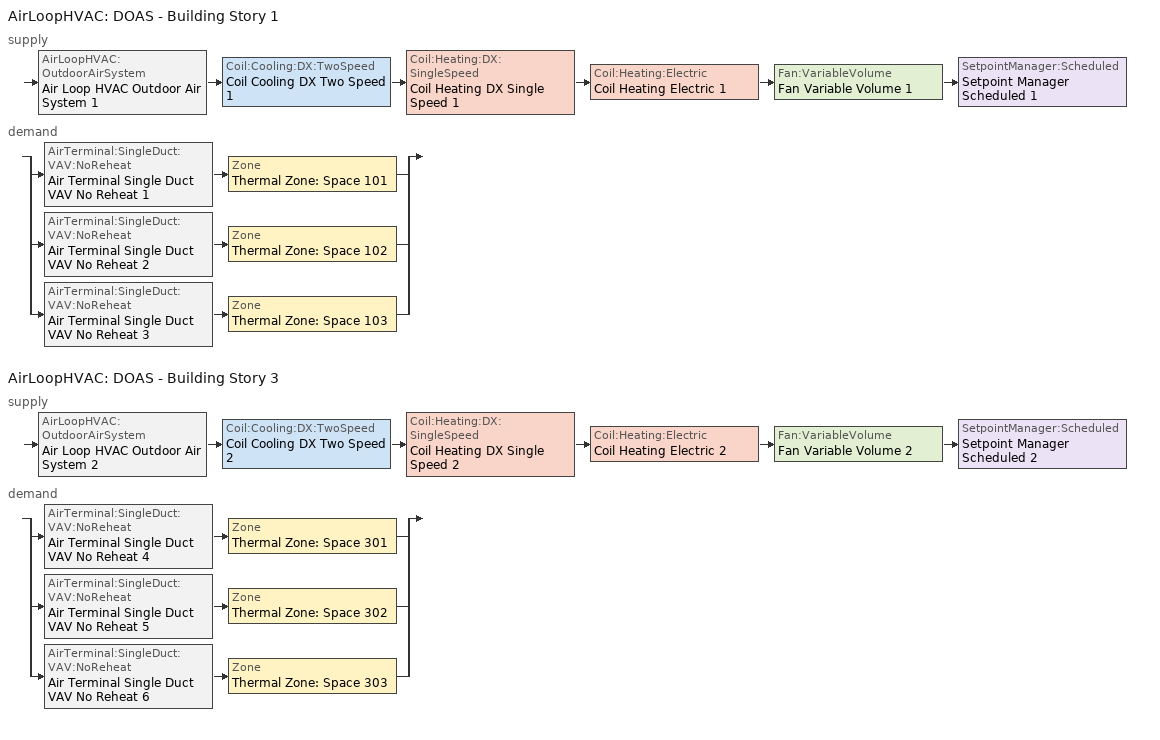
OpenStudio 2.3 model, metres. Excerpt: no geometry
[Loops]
AirLoopHVAC 'DOAS - Building Story 1'
 supply: AirLoopHVAC:OutdoorAirSystem 'Air Loop HVAC Outdoor Air System 1' > Coil:Cooling:DX:TwoSpeed 'Coil Cooling DX Two Speed 1' > Coil:Heating:DX:SingleSpeed 'Coil Heating DX Single Speed 1' > Coil:Heating:Electric 'Coil Heating Electric 1' > Fan:VariableVolume 'Fan Variable Volume 1' > SetpointManager:Scheduled 'Setpoint Manager Scheduled 1'
 demand: split
  | AirTerminal:SingleDuct:VAV:NoReheat 'Air Terminal Single Duct VAV No Reheat 1' > Zone 'Thermal Zone: Space 101'
  | AirTerminal:SingleDuct:VAV:NoReheat 'Air Terminal Single Duct VAV No Reheat 2' > Zone 'Thermal Zone: Space 102'
  | AirTerminal:SingleDuct:VAV:NoReheat 'Air Terminal Single Duct VAV No Reheat 3' > Zone 'Thermal Zone: Space 103'
AirLoopHVAC 'DOAS - Building Story 3'
 supply: AirLoopHVAC:OutdoorAirSystem 'Air Loop HVAC Outdoor Air System 2' > Coil:Cooling:DX:TwoSpeed 'Coil Cooling DX Two Speed 2' > Coil:Heating:DX:SingleSpeed 'Coil Heating DX Single Speed 2' > Coil:Heating:Electric 'Coil Heating Electric 2' > Fan:VariableVolume 'Fan Variable Volume 2' > SetpointManager:Scheduled 'Setpoint Manager Scheduled 2'
 demand: split
  | AirTerminal:SingleDuct:VAV:NoReheat 'Air Terminal Single Duct VAV No Reheat 4' > Zone 'Thermal Zone: Space 301'
  | AirTerminal:SingleDuct:VAV:NoReheat 'Air Terminal Single Duct VAV No Reheat 5' > Zone 'Thermal Zone: Space 302'
  | AirTerminal:SingleDuct:VAV:NoReheat 'Air Terminal Single Duct VAV No Reheat 6' > Zone 'Thermal Zone: Space 303'
[SizingPeriod:DesignDay] Barometric Pressure {Pa}=98934; Sky Clearness=0; Rain Indicator=0; Snow Indicator=0; Day of Month=21; Daylight Saving Time Indicator=0; Dry-Bulb Temperature Range Modifier Type=DefaultMultipliers
Name | Maximum Dry-Bulb Temperature {C} | Daily Dry-Bulb Temperature Range {deltaC} | Humidity Indicating Conditions at Maximum Dry-Bulb | Wind Speed {m/s} | Wind Direction {deg} | Month | Day Type | Humidity Indicating Type | Solar Model Indicator | ASHRAE Taub | ASHRAE Taud
Chicago Ohare Intl Ap Ann Clg .4% Condns DB=>MWB | 33.3 | 10.5 | 23.7 | 5.2 | 230 | 7 | SummerDesignDay | Wetbulb | ASHRAETau | 0.455 | 2.05
Chicago Ohare Intl Ap Ann Hum_n 99.6% Condns DP=>MCDB | -19.2 | 0 | -25.7 | 4.9 | 270 | 1 | WinterDesignDay | Dewpoint | ASHRAEClearSky
Chicago Ohare Intl Ap Ann Htg Wind 99.6% Condns WS=>MCDB | -3.5 | 0 | -3.5 | 12.4 | 270 | 1 | WinterDesignDay | Wetbulb | ASHRAEClearSky
[Sizing:Zone] Zone Cooling Design Supply Air Temperature Input Method=SupplyAirTemperature; Zone Cooling Design Supply Air Temperature {C}=14; Zone Cooling Design Supply Air Temperature Difference {deltaC}=11.11; Zone Heating Design Supply Air Temperature Input Method=SupplyAirTemperature; Zone Heating Design Supply Air Temperature {C}=40; Zone Heating Design Supply Air Temperature Difference {deltaC}=11.11; Zone Cooling Design Supply Air Humidity Ratio {kg-H2O/kg-air}=0.0085; Zone Heating Design Supply Air Humidity Ratio {kg-H2O/kg-air}=0.008; Cooling Design Air Flow Method=DesignDay; Heating Design Air Flow Method=DesignDay; Account for Dedicated Outdoor Air System=No; Dedicated Outdoor Air System Control Strategy=NeutralSupplyAir; Dedicated Outdoor Air Low Setpoint Temperature for Design {C}=Autosize; Dedicated Outdoor Air High Setpoint Temperature for Design {C}=Autosize
Thermal Zone: Space 103; Thermal Zone: Space 301; Thermal Zone: Space 101; Thermal Zone: Space 102; Thermal Zone: Space 302; Thermal Zone: Space 303
[Zone equipment]
Thermal Zone: Space 103: Air Terminal Single Duct VAV No Reheat 3, LG Electronics USA ARNU183S5L2 3
Thermal Zone: Space 301: Air Terminal Single Duct VAV No Reheat 4, LG Electronics USA ARNU183S5L2 4
Thermal Zone: Space 101: Air Terminal Single Duct VAV No Reheat 1, LG Electronics USA ARNU183S5L2 1
Thermal Zone: Space 102: Air Terminal Single Duct VAV No Reheat 2, LG Electronics USA ARNU183S5L2 2
Thermal Zone: Space 302: Air Terminal Single Duct VAV No Reheat 5, LG Electronics USA ARNU183S5L2 5
Thermal Zone: Space 303: Air Terminal Single Duct VAV No Reheat 6, LG Electronics USA ARNU183S5L2 6
[AirLoopHVAC] Availability Schedule=New K-12 Ventilation Schedule; Design Supply Air Flow Rate {m3/s}=AutoSize
DOAS - Building Story 1; DOAS - Building Story 3
[Sizing:System] Type of Load to Size On=VentilationRequirement; Design Outdoor Air Flow Rate {m3/s}=Autosize; Minimum System Air Flow Ratio=0.3; Preheat Design Temperature {C}=7; Preheat Design Humidity Ratio {kg-H2O/kg-Air}=0.008; Precool Design Temperature {C}=12.8; Precool Design Humidity Ratio {kg-H2O/kg-Air}=0.008; Central Cooling Design Supply Air Temperature {C}=12.8; Central Heating Design Supply Air Temperature {C}=40; Sizing Option=NonCoincident; 100% Outdoor Air in Cooling=Yes; 100% Outdoor Air in Heating=Yes; Central Cooling Design Supply Air Humidity Ratio {kg-H2O/kg-Air}=0.0085; Central Heating Design Supply Air Humidity Ratio {kg-H2O/kg-Air}=0.008; Cooling Design Air Flow Method=DesignDay; Cooling Design Air Flow Rate {m3/s}=0; Heating Design Air Flow Method=DesignDay; Heating Design Air Flow Rate {m3/s}=0; System Outdoor Air Method=VentilationRateProcedure; Zone Maximum Outdoor Air Fraction=1; Cooling Supply Air Flow Rate Per Floor Area {m3/s-m2}=0.00996765; Cooling Fraction of Autosized Cooling Supply Air Flow Rate=1; Cooling Supply Air Flow Rate Per Unit Cooling Capacity {m3/s-W}=3.94755e-05; Heating Supply Air Flow Rate Per Floor Area {m3/s-m2}=0.00996765; Heating Fraction of Autosized Heating Supply Air Flow Rate=1; Heating Fraction of Autosized Cooling Supply Air Flow Rate=1; Heating Supply Air Flow Rate Per Unit Heating Capacity {m3/s-W}=3.15882e-05; Cooling Design Capacity Method=CoolingDesignCapacity; Cooling Design Capacity {W}=autosize; Cooling Design Capacity Per Floor Area {W/m2}=234.7; Fraction of Autosized Cooling Design Capacity=1; Heating Design Capacity Method=HeatingDesignCapacity; Heating Design Capacity {W}=autosize; Heating Design Capacity Per Floor Area {W/m2}=157; Fraction of Autosized Heating Design Capacity=1; Central Cooling Capacity Control Method=OnOff
DOAS - Building Story 1; DOAS - Building Story 3
[Fan:VariableVolume] Availability Schedule=Always On Discrete; Fan Efficiency=0.6; Pressure Rise {Pa}=1120; Maximum Flow Rate {m3/s}=Autosize; Fan Power Minimum Flow Rate Input Method=FixedFlowRate; Fan Power Minimum Flow Fraction=0.6; Fan Power Minimum Air Flow Rate {m3/s}=0; Motor Efficiency=0.85; Motor In Airstream Fraction=1; Fan Power Coefficient 1=0.0407599; Fan Power Coefficient 2=0.088045; Fan Power Coefficient 3=-0.0729261; Fan Power Coefficient 4=0.94374; Fan Power Coefficient 5=0
Fan Variable Volume 1; Fan Variable Volume 2
[Coil:Heating:Electric] Availability Schedule=Always On Discrete
Coil Heating Electric 1; Coil Heating Electric 2
[Coil:Heating:DX:SingleSpeed] Availability Schedule=Always On Discrete; Rated Total Heating Capacity {W}=Autosize; Rated COP {W/W}=5; Rated Air Flow Rate {m3/s}=Autosize; Rated Supply Fan Power Per Volume Flow Rate {W/(m3/s)}=773.3; Defrost Strategy=Resistive; Defrost Control=Timed; Defrost Time Period Fraction=0.166667; Resistive Defrost Heater Capacity {W}=2000
Name | Total Heating Capacity Function of Temperature Curve | Total Heating Capacity Function of Flow Fraction Curve | Energy Input Ratio Function of Temperature Curve | Energy Input Ratio Function of Flow Fraction Curve | Part Load Fraction Correlation Curve
Coil Heating DX Single Speed 1 | Curve Cubic 1 | Curve Cubic 2 | Curve Cubic 3 | Curve Quadratic 1 | Curve Quadratic 2
Coil Heating DX Single Speed 2 | Curve Cubic 4 | Curve Cubic 5 | Curve Cubic 6 | Curve Quadratic 6 | Curve Quadratic 7
[Coil:Cooling:DX:TwoSpeed] Availability Schedule=Always On Discrete; Rated High Speed Total Cooling Capacity {W}=Autosize; Rated High Speed Sensible Heat Ratio=Autosize; Rated High Speed COP {W/W}=2.93083; Rated High Speed Air Flow Rate {m3/s}=Autosize; Rated Low Speed Total Cooling Capacity {W}=Autosize; Rated Low Speed Sensible Heat Ratio=Autosize; Rated Low Speed COP {W/W}=2.93083; Condenser Type=AirCooled; High Speed Evaporative Condenser Effectiveness=0; High Speed Evaporative Condenser Air Flow Rate {m3/s}=Autosize; High Speed Evaporative Condenser Pump Rated Power Consumption {W}=Autosize; Low Speed Evaporative Condenser Effectiveness=0; Low Speed Evaporative Condenser Air Flow Rate {m3/s}=Autosize; Low Speed Evaporative Condenser Pump Rated Power Consumption {W}=Autosize; Basin Heater Capacity {W/K}=0; Basin Heater Setpoint Temperature {C}=10
Name | Total Cooling Capacity Function of Temperature Curve | Total Cooling Capacity Function of Flow Fraction Curve | Energy Input Ratio Function of Temperature Curve | Energy Input Ratio Function of Flow Fraction Curve | Part Load Fraction Correlation Curve | Low Speed Total Cooling Capacity Function of Temperature Curve | Low Speed Energy Input Ratio Function of Temperature Curve
Coil Cooling DX Two Speed 1 | Curve Biquadratic 1 | Curve Quadratic 3 | Curve Biquadratic 2 | Curve Quadratic 4 | Curve Quadratic 5 | Curve Biquadratic 1 | Curve Biquadratic 2
Coil Cooling DX Two Speed 2 | Curve Biquadratic 3 | Curve Quadratic 8 | Curve Biquadratic 4 | Curve Quadratic 9 | Curve Quadratic 10 | Curve Biquadratic 3 | Curve Biquadratic 4
[Controller:OutdoorAir] Minimum Outdoor Air Flow Rate {m3/s}=autosize; Maximum Outdoor Air Flow Rate {m3/s}=autosize; Economizer Control Type=NoEconomizer; Economizer Control Action Type=ModulateFlow; Economizer Maximum Limit Dry-Bulb Temperature {C}=28; Economizer Maximum Limit Enthalpy {J/kg}=64000; Economizer Minimum Limit Dry-Bulb Temperature {C}=-100; Lockout Type=NoLockout; Minimum Limit Type=FixedMinimum; Minimum Fraction of Outdoor Air Schedule=Always On Discrete; Maximum Fraction of Outdoor Air Schedule=Always On Discrete; High Humidity Control=No; Heat Recovery Bypass Control Type=BypassWhenOAFlowGreaterThanMinimum
Name | Controller Mechanical Ventilation
Controller Outdoor Air 1 | Controller Mechanical Ventilation 1
Controller Outdoor Air 2 | Controller Mechanical Ventilation 2
[Controller:MechanicalVentilation] Availability Schedule=Always On Discrete; Demand Controlled Ventilation=Yes; System Outdoor Air Method=ZoneSum
Controller Mechanical Ventilation 1; Controller Mechanical Ventilation 2
[AirLoopHVAC:OutdoorAirSystem]
Name | Controller
Air Loop HVAC Outdoor Air System 1 | Controller Outdoor Air 1
Air Loop HVAC Outdoor Air System 2 | Controller Outdoor Air 2
[SetpointManager:Scheduled] Control Variable=Temperature; Schedule=DOAS Temperature Setpoint Schedule
Setpoint Manager Scheduled 1; Setpoint Manager Scheduled 2
[AirTerminal:SingleDuct:VAV:NoReheat] Availability Schedule=Always On Discrete; Maximum Air Flow Rate {m3/s}=autosize; Zone Minimum Air Flow Input Method=Constant; Constant Minimum Air Flow Fraction=0; Control For Outdoor Air=Yes
Air Terminal Single Duct VAV No Reheat 1; Air Terminal Single Duct VAV No Reheat 2; Air Terminal Single Duct VAV No Reheat 3; Air Terminal Single Duct VAV No Reheat 4; Air Terminal Single Duct VAV No Reheat 5; Air Terminal Single Duct VAV No Reheat 6
[ZoneHVAC:TerminalUnit:VariableRefrigerantFlow] Terminal Unit Availability schedule=Always On Discrete 1; Supply Air Flow Rate During Cooling Operation {m3/s}=autosize; Supply Air Flow Rate When No Cooling is Needed {m3/s}=autosize; Supply Air Flow Rate During Heating Operation {m3/s}=autosize; Supply Air Flow Rate When No Heating is Needed {m3/s}=autosize; Outdoor Air Flow Rate During Cooling Operation {m3/s}=0; Outdoor Air Flow Rate During Heating Operation {m3/s}=0; Outdoor Air Flow Rate When No Cooling or Heating is Needed {m3/s}=0; Supply Air Fan Operating Mode Schedule=Always Off Discrete; Zone Terminal Unit On Parasitic Electric Energy Use {W}=30; Zone Terminal Unit Off Parasitic Electric Energy Use {W}=20; Rated Total Heating Capacity Sizing Ratio {W/W}=1
Name | Supply Air Fan | Cooling Coil | Heating Coil
LG Electronics USA ARNU183S5L2 1 | Zone HVAC Terminal Unit Variable Refrigerant Flow 1 Fan 1 | Zone HVAC Terminal Unit Variable Refrigerant Flow 1 Cooling Coil 1 | Zone HVAC Terminal Unit Variable Refrigerant Flow 1 Heating Coil 1
LG Electronics USA ARNU183S5L2 2 | Zone HVAC Terminal Unit Variable Refrigerant Flow 1 Fan 2 | Zone HVAC Terminal Unit Variable Refrigerant Flow 1 Cooling Coil 2 | Zone HVAC Terminal Unit Variable Refrigerant Flow 1 Heating Coil 2
LG Electronics USA ARNU183S5L2 3 | Zone HVAC Terminal Unit Variable Refrigerant Flow 1 Fan 3 | Zone HVAC Terminal Unit Variable Refrigerant Flow 1 Cooling Coil 3 | Zone HVAC Terminal Unit Variable Refrigerant Flow 1 Heating Coil 3
LG Electronics USA ARNU183S5L2 4 | Zone HVAC Terminal Unit Variable Refrigerant Flow 1 Fan 4 | Zone HVAC Terminal Unit Variable Refrigerant Flow 1 Cooling Coil 4 | Zone HVAC Terminal Unit Variable Refrigerant Flow 1 Heating Coil 4
LG Electronics USA ARNU183S5L2 5 | Zone HVAC Terminal Unit Variable Refrigerant Flow 1 Fan 5 | Zone HVAC Terminal Unit Variable Refrigerant Flow 1 Cooling Coil 5 | Zone HVAC Terminal Unit Variable Refrigerant Flow 1 Heating Coil 5
LG Electronics USA ARNU183S5L2 6 | Zone HVAC Terminal Unit Variable Refrigerant Flow 1 Fan 6 | Zone HVAC Terminal Unit Variable Refrigerant Flow 1 Cooling Coil 6 | Zone HVAC Terminal Unit Variable Refrigerant Flow 1 Heating Coil 6
[Fan:OnOff] Availability Schedule=Always On Discrete 1; Fan Efficiency=0.6; Pressure Rise {Pa}=299; Maximum Flow Rate {m3/s}=autosize; Motor Efficiency=0.85; Motor In Airstream Fraction=1; Fan Power Ratio Function of Speed Ratio Curve=Fan On Off Power Curve; Fan Efficiency Ratio Function of Speed Ratio Curve=Fan On Off Efficiency Curve
Zone HVAC Terminal Unit Variable Refrigerant Flow 1 Fan 1; Zone HVAC Terminal Unit Variable Refrigerant Flow 1 Fan 2; Zone HVAC Terminal Unit Variable Refrigerant Flow 1 Fan 3; Zone HVAC Terminal Unit Variable Refrigerant Flow 1 Fan 4; Zone HVAC Terminal Unit Variable Refrigerant Flow 1 Fan 5; Zone HVAC Terminal Unit Variable Refrigerant Flow 1 Fan 6
[Coil:Cooling:DX:VariableRefrigerantFlow] Availability Schedule=Always On Discrete 1; Rated Total Cooling Capacity {W}=autosize; Rated Sensible Heat Ratio=autosize; Rated Air Flow Rate {m3/s}=autosize; Cooling Capacity Ratio Modifier Function of Temperature Curve=Table Multi Variable Lookup 2; Cooling Capacity Modifier Curve Function of Flow Fraction=VRFACCoolCapFFF
Zone HVAC Terminal Unit Variable Refrigerant Flow 1 Cooling Coil 1; Zone HVAC Terminal Unit Variable Refrigerant Flow 1 Cooling Coil 2; Zone HVAC Terminal Unit Variable Refrigerant Flow 1 Cooling Coil 3; Zone HVAC Terminal Unit Variable Refrigerant Flow 1 Cooling Coil 4; Zone HVAC Terminal Unit Variable Refrigerant Flow 1 Cooling Coil 5; Zone HVAC Terminal Unit Variable Refrigerant Flow 1 Cooling Coil 6
[Coil:Heating:DX:VariableRefrigerantFlow] Availability Schedule=Always On Discrete 1; Rated Total Heating Capacity {W}=autosize; Rated Air Flow Rate {m3/s}=autosize; Heating Capacity Ratio Modifier Function of Temperature Curve=Table Multi Variable Lookup 1; Heating Capacity Modifier Function of Flow Fraction Curve=Coil Heating DX Variable Refrigerant Flow 1 VRFACCoolCapFFF
Zone HVAC Terminal Unit Variable Refrigerant Flow 1 Heating Coil 1; Zone HVAC Terminal Unit Variable Refrigerant Flow 1 Heating Coil 2; Zone HVAC Terminal Unit Variable Refrigerant Flow 1 Heating Coil 3; Zone HVAC Terminal Unit Variable Refrigerant Flow 1 Heating Coil 4; Zone HVAC Terminal Unit Variable Refrigerant Flow 1 Heating Coil 5; Zone HVAC Terminal Unit Variable Refrigerant Flow 1 Heating Coil 6
[Schedule:Constant]
Name | Value
Always On Discrete; Always On Discrete 1 | 1
Always Off Discrete | 0
[Schedule:Ruleset]
Name | Default Day Schedule | Summer Design Day Schedule | Winter Design Day Schedule
New K-12 Ventilation Schedule | New K-12 Ventilation Schedule Weekday | New K-12 Ventilation Schedule Summer Design Day | New K-12 Ventilation Schedule Winter Design Day
DOAS Temperature Setpoint Schedule | DOAS Temperature Setpoint Schedule All Days
[Schedule:Day]
New K-12 Ventilation Schedule Weekday: 6, 0, 0, 18, 0, 1, 24, 0, 0
New K-12 Ventilation Schedule Winter Design Day; New K-12 Ventilation Schedule Summer Design Day: 24, 0, 1
New K-12 Ventilation Schedule Weekend: 24, 0, 0
New K-12 Ventilation Schedule Summer Weekday: 8, 0, 0, 13, 0, 1, 24, 0, 0
DOAS Temperature Setpoint Schedule All Days: 24, 0, 21.111
[Schedule:Rule] Schedule Ruleset=New K-12 Ventilation Schedule; Date Specification Type=DateRange; Start Day=1; End Day=31
Name | Rule Order | Day Schedule | Apply Sunday | Apply Saturday | Start Month | End Month | Apply Monday | Apply Tuesday | Apply Wednesday | Apply Thursday | Apply Friday
New K-12 Ventilation Schedule Weekend Rule | 1 | New K-12 Ventilation Schedule Weekend | Yes | Yes | 1 | 12
New K-12 Ventilation Schedule Summer Weekday Rule | 0 | New K-12 Ventilation Schedule Summer Weekday |  |  | 7 | 8 | Yes | Yes | Yes | Yes | Yes
[Curve:Cubic]
Name | Coefficient1 Constant | Coefficient2 x | Coefficient3 x**2 | Coefficient4 x**3 | Minimum Value of x | Maximum Value of x
Curve Cubic 1; Curve Cubic 4 | 0.758746 | 0.027626 | 0.000148716 | 3.4992e-06 | -20 | 20
Curve Cubic 2; Curve Cubic 5 | 0.84 | 0.16 | 0 | 0 | 0.5 | 1.5
Curve Cubic 3; Curve Cubic 6 | 1.19248 | -0.0300438 | 0.00103745 | -2.3328e-05 | -20 | 20
Fan On Off Efficiency Curve | 1 | 0 | 0 | 0 | 0 | 1
[Curve:Quadratic]
Name | Coefficient1 Constant | Coefficient2 x | Coefficient3 x**2 | Minimum Value of x | Maximum Value of x
Curve Quadratic 1; Curve Quadratic 6 | 1.3824 | -0.4336 | 0.0512 | 0 | 1
Curve Quadratic 2; Curve Quadratic 7 | 0.75 | 0.25 | 0 | 0 | 1
Curve Quadratic 3; Curve Quadratic 8 | 0.718954 | 0.435436 | -0.154193 | 0.75 | 1.25
Curve Quadratic 4; Curve Quadratic 9 | 1.19525 | -0.306138 | 0.110973 | 0.75 | 1.25
Curve Quadratic 5; Curve Quadratic 10 | 0.771 | 0.229 | 0 | 0 | 1
Coil Heating DX Variable Refrigerant Flow 1 VRFACCoolCapFFF; VRFACCoolCapFFF | 0.8 | 0.2 | 0 | 0.5 | 1.5
[Curve:Biquadratic] Minimum Value of x=16.5556; Maximum Value of x=22.1111; Minimum Value of y=23.7778; Maximum Value of y=47.66
Name | Coefficient1 Constant | Coefficient2 x | Coefficient3 x**2 | Coefficient4 y | Coefficient5 y**2 | Coefficient6 x*y
Curve Biquadratic 1; Curve Biquadratic 3 | 1.39072 | -0.0529058 | 0.0018423 | 0.00058267 | -0.000186814 | 0.000265159
Curve Biquadratic 2; Curve Biquadratic 4 | -0.536161 | 0.105138 | -0.00172659 | 0.0149848 | 0.000659948 | -0.0017385
[Table:MultiVariableLookup]
Table Multi Variable Lookup 1: LinearInterpolationOfTable, BiQuadratic, 1, 15, 24.4, -20.2, 13.3, 0.660413, 1.22316, Temperature, Temperature, Dimensionless, 2, 15, -20.2, 0.669714, 15, -18, 0.688317, 15, -15.3, 0.781333, 15, -12.8, 0.809238, 15, -10, 0.860397, 15, -7.2, 0.911556, 15, -5, 0.948762, 15, -2.2, 0.972016, 15, 0, 0.999921, 15, 2.2, 1.04178, 15, 5, 1.07898, 15, 6.1, 1.12084, 15, 7.8, 1.1999, 15, 10.6, 1.22316, 15, 13.3, 1.22316, 16.1, -20.2, 0.669714, 16.1, -18, 0.688317, 16.1, -15.3, 0.772032, 16.1, -12.8, 0.809238, 16.1, -10, 0.860397, 16.1, -7.2, 0.911556, 16.1, -5, 0.948762, 16.1, -2.2, 0.972016, 16.1, 0, 0.999921, 16.1, 2.2, 1.04178, 16.1, 5, 1.07898, 16.1, 6.1, 1.11154, 16.1, 7.8, 1.14875, 16.1, 10.6, 1.15805, 16.1, 13.3, 1.15805, 17.8, -20.2, 0.669714, 17.8, -18, 0.688317, 17.8, -15.3, 0.758079, 17.8, -12.8, 0.809238, 17.8, -10, 0.860397, 17.8, -7.2, 0.911556, 17.8, -5, 0.948762, 17.8, -2.2, 0.972016, 17.8, 0, 0.999921, 17.8, 2.2, 1.04178, 17.8, 5, 1.07898, 17.8, 6.1, 1.10224, 17.8, 7.8, 1.10224, 17.8, 10.6, 1.10224, 17.8, 13.3, 1.10224, 19.4, -20.2, 0.669714, 19.4, -18, 0.688317, 19.4, -15.3, 0.758079, 19.4, -12.8, 0.799937, 19.4, -10, 0.860397, 19.4, -7.2, 0.911556, 19.4, -5, 0.948762, 19.4, -2.2, 0.972016, 19.4, 0, 0.999921, 19.4, 2.2, 1.04178, 19.4, 5, 1.05108, 19.4, 6.1, 1.05108, 19.4, 7.8, 1.05108, 19.4, 10.6, 1.05108, 19.4, 13.3, 1.05108, 21.1, -20.2, 0.660413, 21.1, -18, 0.688317, 21.1, -15.3, 0.758079, 21.1, -12.8, 0.799937, 21.1, -10, 0.860397, 21.1, -7.2, 0.888302, 21.1, -5, 0.948762, 21.1, -2.2, 0.972016, 21.1, 0, 0.990619, 21.1, 2.2, 0.999921, 21.1, 5, 0.999921, 21.1, 6.1, 0.999921, 21.1, 7.8, 0.999921, 21.1, 10.6, 0.999921, 21.1, 13.3, 0.999921, 22.8, -20.2, 0.660413, 22.8, -18, 0.679016, 22.8, -15.3, 0.758079, 22.8, -12.8, 0.799937, 22.8, -10, 0.860397, 22.8, -7.2, 0.888302, 22.8, -5, 0.930159, 22.8, -2.2, 0.948762, 22.8, 0, 0.972016, 22.8, 2.2, 0.972016, 22.8, 5, 0.972016, 22.8, 6.1, 0.972016, 22.8, 7.8, 0.972016, 22.8, 10.6, 0.972016, 22.8, 13.3, 0.972016, 24.4, -20.2, 0.660413, 24.4, -18, 0.679016, 24.4, -15.3, 0.758079, 24.4, -12.8, 0.799937, 24.4, -10, 0.851095, 24.4, -7.2, 0.874349, 24.4, -5, 0.920857, 24.4, -2.2, 0.920857, 24.4, 0, 0.920857, 24.4, 2.2, 0.920857, 24.4, 5, 0.920857, 24.4, 6.1, 0.920857, 24.4, 7.8, 0.920857, 24.4, 10.6, 0.920857, 24.4, 13.3, 0.920857
Table Multi Variable Lookup 2: LinearInterpolationOfTable, BiQuadratic, 1, 13.9, 24.4, -5, 43.3, 0.638321, 1.28711, Temperature, Temperature, Dimensionless, 2, 13.9, -5, 0.65925, 13.9, -3.9, 0.65925, 13.9, -1.1, 0.65925, 13.9, 1.7, 0.65925, 13.9, 4.4, 0.65925, 13.9, 7.2, 0.65925, 13.9, 10, 0.65925, 13.9, 12.8, 0.65925, 13.9, 15.6, 0.65925, 13.9, 18.3, 0.65925, 13.9, 21.1, 0.65925, 13.9, 23.9, 0.65925, 13.9, 26.7, 0.65925, 13.9, 29.4, 0.65925, 13.9, 32.2, 0.65925, 13.9, 35, 0.65925, 13.9, 37.8, 0.65925, 13.9, 40.6, 0.65925, 13.9, 43.3, 0.638321, 16.1, -5, 0.800518, 16.1, -3.9, 0.800518, 16.1, -1.1, 0.800518, 16.1, 1.7, 0.800518, 16.1, 4.4, 0.800518, 16.1, 7.2, 0.800518, 16.1, 10, 0.800518, 16.1, 12.8, 0.800518, 16.1, 15.6, 0.800518, 16.1, 18.3, 0.800518, 16.1, 21.1, 0.800518, 16.1, 23.9, 0.800518, 16.1, 26.7, 0.800518, 16.1, 29.4, 0.800518, 16.1, 32.2, 0.800518, 16.1, 35, 0.800518, 16.1, 37.8, 0.800518, 16.1, 40.6, 0.758661, 16.1, 43.3, 0.722036, 17.8, -5, 0.899929, 17.8, -3.9, 0.899929, 17.8, -1.1, 0.899929, 17.8, 1.7, 0.899929, 17.8, 4.4, 0.899929, 17.8, 7.2, 0.899929, 17.8, 10, 0.899929, 17.8, 12.8, 0.899929, 17.8, 15.6, 0.899929, 17.8, 18.3, 0.899929, 17.8, 21.1, 0.899929, 17.8, 23.9, 0.899929, 17.8, 26.7, 0.899929, 17.8, 29.4, 0.899929, 17.8, 32.2, 0.899929, 17.8, 35, 0.899929, 17.8, 37.8, 0.899929, 17.8, 40.6, 0.858071, 17.8, 43.3, 0.800518, 19.4, -5, 0.999339, 19.4, -3.9, 0.999339, 19.4, -1.1, 0.999339, 19.4, 1.7, 0.999339, 19.4, 4.4, 0.999339, 19.4, 7.2, 0.999339, 19.4, 10, 0.999339, 19.4, 12.8, 0.999339, 19.4, 15.6, 0.999339, 19.4, 18.3, 0.999339, 19.4, 21.1, 0.999339, 19.4, 23.9, 0.999339, 19.4, 26.7, 0.999339, 19.4, 29.4, 0.999339, 19.4, 32.2, 0.999339, 19.4, 35, 0.999339, 19.4, 37.8, 0.999339, 19.4, 40.6, 0.957482, 19.4, 43.3, 0.899929, 21.1, -5, 1.11968, 21.1, -3.9, 1.11968, 21.1, -1.1, 1.11968, 21.1, 1.7, 1.11968, 21.1, 4.4, 1.11968, 21.1, 7.2, 1.11968, 21.1, 10, 1.11968, 21.1, 12.8, 1.11968, 21.1, 15.6, 1.11968, 21.1, 18.3, 1.11968, 21.1, 21.1, 1.11968, 21.1, 23.9, 1.11968, 21.1, 26.7, 1.11968, 21.1, 29.4, 1.10921, 21.1, 32.2, 1.08829, 21.1, 35, 1.06736, 21.1, 37.8, 1.05166, 21.1, 40.6, 0.978411, 21.1, 43.3, 0.920857, 22.8, -5, 1.1877, 22.8, -3.9, 1.1877, 22.8, -1.1, 1.1877, 22.8, 1.7, 1.1877, 22.8, 4.4, 1.1877, 22.8, 7.2, 1.1877, 22.8, 10, 1.1877, 22.8, 12.8, 1.1877, 22.8, 15.6, 1.1877, 22.8, 18.3, 1.1877, 22.8, 21.1, 1.1877, 22.8, 23.9, 1.1877, 22.8, 26.7, 1.16154, 22.8, 29.4, 1.11968, 22.8, 32.2, 1.09875, 22.8, 35, 1.08829, 22.8, 37.8, 1.06736, 22.8, 40.6, 1.03073, 22.8, 43.3, 0.978411, 24.4, -5, 1.28711, 24.4, -3.9, 1.28711, 24.4, -1.1, 1.28711, 24.4, 1.7, 1.28711, 24.4, 4.4, 1.28711, 24.4, 7.2, 1.28711, 24.4, 10, 1.28711, 24.4, 12.8, 1.28711, 24.4, 15.6, 1.27664, 24.4, 18.3, 1.26095, 24.4, 21.1, 1.24002, 24.4, 23.9, 1.208625, 24.4, 26.7, 1.17723, 24.4, 29.4, 1.14061, 24.4, 32.2, 1.11968, 24.4, 35, 1.10921, 24.4, 37.8, 1.08829, 24.4, 40.6, 1.05166, 24.4, 43.3, 1.02027
[Curve:Exponent]
Fan On Off Power Curve: Coefficient1 Constant=1; Coefficient2 Constant=0; Coefficient3 Constant=0; Minimum Value of x=0; Maximum Value of x=1
